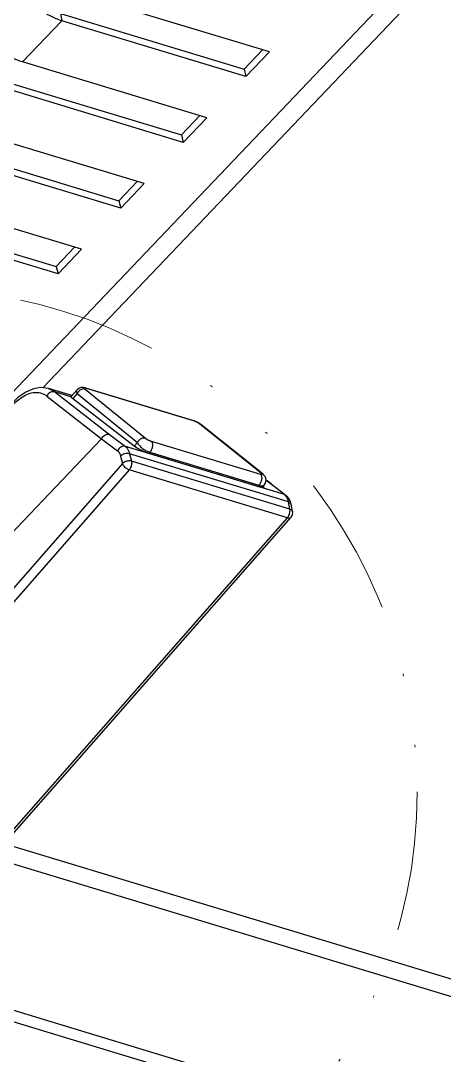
# Model space of a CAD drawing. Header units: millimetres. Extents: x 14343 to 15285, y -9166 to -7819.
# Drawn here: x 15037.89 to 15057.13, y -8701.37 to -8654.4 of the extents above; entities that cross this region are included whole.
import ezdxf

# ---------------------------------------------------------------- set-up
doc = ezdxf.new("R2010")
doc.units = ezdxf.units.MM
doc.linetypes.add('DIVIDE', pattern=[31.75, 12.7, -6.35, 0, -6.35, 0, -6.35])
doc.layers.add('hatch', color=56, linetype='Continuous', lineweight=9)

# ---------------------------------------------------------------- blocks, each defined once
blk = doc.blocks.new('u9')
at = {"color": 7, "linetype": 'Continuous'}
for p, q in [((-219.279, 205.724), (-318.973, 235.91)), ((-319.694, 235.621), (-219.654, 205.33)), ((-223.556, 199.849), (-324.62, 230.45)), ((-313.234, 226.229), (-223.3, 198.998)), ((-222.35, 199.914), (-236.221, 184.134)), ((-222.19, 199.935), (-236.062, 184.156)), ((-228.872, 181.979), (-215.055, 197.775)), ((-228.568, 181.692), (-214.75, 197.489)), ((-227.613, 180.576), (-213.644, 195.241)), ((-236.062, 184.156), (-228.872, 181.979)), ((-236.29, 183.877), (-236.223, 183.543)), ((-236.168, 183.763), (-236.101, 183.429)), ((-236.168, 183.763), (-228.978, 181.586)), ((-236.223, 183.543), (-236.176, 183.385)), ((-236.101, 183.429), (-228.893, 181.247)), ((-235.319, 182.612), (-235.993, 183.139)), ((-235.925, 183.103), (-235.993, 183.138)), ((-235.925, 183.103), (-235.252, 182.578)), ((-235.925, 183.103), (-228.701, 180.916)), ((-235.003, 182.67), (-234.901, 182.771)), ((-229.762, 181.221), (-234.796, 182.745)), ((-235.319, 182.612), (-235.315, 182.61)), ((-235.315, 182.61), (-235.252, 182.578)), ((-235.315, 182.609), (-235.093, 182.445)), ((-235.252, 182.578), (-235.093, 182.46)), ((-234.763, 182.681), (-234.721, 182.723)), ((-229.806, 181.18), (-234.763, 182.681)), ((-293.594, 104.95), (-220.394, 181.801)), ((-234.949, 182.177), (-232.133, 179.924)), ((-234.881, 182.142), (-232.065, 179.888)), ((-229.871, 180.678), (-234.828, 182.179)), ((-228.893, 181.247), (-228.978, 181.586)), ((-228.483, 181.353), (-228.568, 181.692)), ((-229.806, 181.18), (-229.766, 181.223)), ((-229.246, 180.745), (-229.1, 180.899)), ((-226.292, 178.729), (-229.098, 180.896)), ((-227.973, 180.374), (-228.701, 180.916)), ((-227.613, 180.576), (-228.346, 181.121)), ((-226.878, 178.317), (-229.608, 180.545)), ((-226.516, 178.518), (-229.246, 180.745)), ((-225.136, 178.633), (-227.617, 180.569)), ((-232.133, 179.924), (-232.134, 179.924)), ((-232.134, 179.924), (-232.085, 179.888)), ((-225.494, 178.44), (-227.973, 180.374)), ((-231.825, 179.758), (-231.768, 179.739)), ((-231.8, 179.756), (-231.768, 179.739)), ((-231.8, 179.756), (-226.936, 178.283)), ((-231.768, 179.739), (-226.904, 178.266)), ((-226.516, 178.518), (-226.312, 178.744)), ((-226.508, 178.344), (-226.224, 178.661)), ((-226.269, 178.611), (-225.205, 178.289)), ((-226.224, 178.661), (-226.219, 178.632)), ((-226.224, 178.661), (-225.494, 178.44)), ((-293.857, 105.911), (-224.95, 178.254)), ((-226.936, 178.283), (-226.904, 178.266)), ((-226.706, 171.966), (-225.642, 173.083)), ((-225.558, 172.748), (-225.642, 173.083)), ((-225.642, 173.083), (-217.278, 170.55)), ((-226.393, 171.871), (-225.558, 172.748)), ((-217.221, 170.224), (-225.558, 172.748)), ((-226.706, 171.966), (-218.342, 169.433)), ((-229.551, 168.98), (-228.487, 170.097)), ((-228.402, 169.761), (-228.487, 170.097)), ((-228.487, 170.097), (-220.122, 167.564)), ((-229.237, 168.885), (-228.402, 169.761)), ((-220.066, 167.237), (-228.402, 169.761)), ((-229.551, 168.98), (-221.186, 166.447)), ((-232.395, 165.993), (-231.331, 167.11)), ((-232.082, 165.898), (-231.247, 166.775)), ((-231.247, 166.775), (-231.331, 167.11)), ((-231.331, 167.11), (-222.967, 164.577)), ((-222.91, 164.251), (-231.247, 166.775)), ((-232.395, 165.993), (-224.031, 163.461)), ((-235.24, 163.007), (-234.176, 164.124)), ((-234.091, 163.789), (-234.176, 164.124)), ((-234.176, 164.124), (-225.811, 161.591)), ((-234.926, 162.912), (-234.091, 163.789)), ((-225.755, 161.264), (-234.091, 163.789)), ((-235.24, 163.007), (-226.875, 160.474)), ((-224.031, 163.461), (-225.811, 161.591)), ((-225.755, 161.264), (-225.811, 161.591))]:
    blk.add_line(p, q, dxfattribs=at)
for points in [[(-236.176, 183.385), (-236.072, 183.215), (-235.993, 183.139)], [(-235.003, 182.67), (-235.052, 182.606), (-235.084, 182.531), (-235.094, 182.451), (-235.084, 182.373), (-235.057, 182.302), (-235.019, 182.245), (-234.978, 182.202), (-234.949, 182.177)], [(-232.085, 179.888), (-232.023, 179.85), (-231.959, 179.816), (-231.893, 179.785), (-231.825, 179.758)], [(-225.206, 178.289), (-224.865, 178.243), (-224.524, 178.297), (-224.174, 178.45), (-223.822, 178.702), (-223.533, 178.991)], [(-226.904, 178.266), (-226.854, 178.252), (-226.802, 178.243), (-226.752, 178.24), (-226.699, 178.243), (-226.64, 178.257), (-226.581, 178.285), (-226.525, 178.327), (-226.508, 178.345)]]:
    blk.add_lwpolyline(points, dxfattribs=at)
for centre, radius, start, end in [((-235.996, 183.936), 0.3, 138.6809, 191.3422), ((-235.653, 183.432), 0.428, 215.4832, 220.7124), ((-232.011, 180.076), 0.195, 231.2904, 235.2934)]:
    blk.add_arc(centre, radius, start, end, dxfattribs=at)
for centre, major_axis, ratio, start_param, end_param in [((-234.518, 182.537), (0.485, -0.226), 0.173443, 8.540785, 9.875565), ((-229.498, 181.017), (0.478, -0.221), 0.179182, 0.666989, 2.2371), ((-224.683, 178.284), (2.932, -2.29), 0.077225, 3.133993, 3.160958), ((-226.692, 178.85), (0.474, -0.216), 0.177537, 0.249308, 0.650254)]:
    blk.add_ellipse(centre, major_axis=major_axis, ratio=ratio, start_param=start_param, end_param=end_param, dxfattribs=at)
for points, start_tangent, end_tangent in [([(-236.062, 184.156), (-236.131, 184.167), (-236.188, 184.158), (-236.221, 184.134)], (-0.956721, 0.291007), (-0.667481, -0.744627)), ([(-236.062, 184.156), (-236.109, 184.09), (-236.145, 184.01), (-236.168, 183.924), (-236.176, 183.839), (-236.168, 183.763)], (-0.659315, -0.751867), (0.220191, -0.975457)), ([(-236.168, 183.763), (-236.234, 183.795), (-236.277, 183.841), (-236.29, 183.877)], (-0.950633, 0.310318), (-0.200784, 0.979636)), ([(-236.101, 183.429), (-236.181, 183.472), (-236.222, 183.536), (-236.223, 183.543)], (-0.950633, 0.310318), (-0.189096, 0.981959)), ([(-236.101, 183.429), (-236.061, 183.294), (-236.001, 183.184)], (0.203836, -0.979005), (0.581105, -0.813829)), ([(-235.977, 183.153), (-235.925, 183.103)], (0.6529, -0.757444), (0.790549, -0.612399)), ([(-234.763, 182.681), (-234.836, 182.699), (-234.901, 182.704), (-234.955, 182.697), (-234.995, 182.677), (-235.003, 182.67)], (-0.954381, 0.298591), (-0.707338, -0.706876)), ([(-234.828, 182.179), (-234.859, 182.216), (-234.88, 182.27), (-234.888, 182.337), (-234.885, 182.41), (-234.869, 182.487), (-234.842, 182.561), (-234.806, 182.627), (-234.763, 182.681)], (-0.777815, 0.628494), (0.69992, 0.714222)), ([(-234.881, 182.142), (-234.939, 182.17), (-234.949, 182.177)], (-0.957748, 0.287609), (-0.781703, 0.623651)), ([(-234.828, 182.179), (-234.856, 182.186), (-234.88, 182.191), (-234.898, 182.191), (-234.909, 182.188), (-234.913, 182.181), (-234.91, 182.171), (-234.899, 182.158), (-234.881, 182.142)], (-0.957103, 0.289748), (0.780719, -0.624882)), ([(-228.978, 181.586), (-228.986, 181.662), (-228.978, 181.747), (-228.955, 181.833), (-228.919, 181.913), (-228.872, 181.979)], (-0.220191, 0.975457), (0.659315, 0.751867)), ([(-228.872, 181.979), (-228.797, 181.947), (-228.722, 181.897), (-228.654, 181.833), (-228.601, 181.763), (-228.568, 181.692)], (0.957454, -0.288587), (0.310746, -0.950493)), ([(-228.978, 181.586), (-228.897, 181.574), (-228.807, 181.579), (-228.715, 181.603), (-228.633, 181.642), (-228.568, 181.692)], (0.963246, -0.268622), (0.705476, 0.708734)), ([(-228.893, 181.247), (-228.789, 181.234), (-228.674, 181.25), (-228.567, 181.292), (-228.483, 181.353)], (0.963246, -0.268622), (0.705476, 0.708734)), ([(-228.346, 181.121), (-228.403, 181.178), (-228.45, 181.257), (-228.483, 181.353)], (-0.802084, 0.597211), (-0.243198, 0.969977)), ([(-229.871, 180.678), (-229.902, 180.716), (-229.923, 180.769), (-229.932, 180.836), (-229.928, 180.91), (-229.912, 180.986), (-229.885, 181.06), (-229.849, 181.126), (-229.806, 181.18)], (-0.777814, 0.628494), (0.699919, 0.714222)), ([(-229.246, 180.745), (-229.285, 180.81), (-229.338, 180.877), (-229.404, 180.944), (-229.478, 181.006), (-229.559, 181.063), (-229.643, 181.112), (-229.726, 181.152), (-229.806, 181.18)], (-0.44567, 0.895198), (-0.959699, 0.28103)), ([(-228.701, 180.916), (-228.782, 180.998), (-228.847, 181.11), (-228.893, 181.247)], (-0.800243, 0.599676), (-0.236343, 0.97167)), ([(-228.701, 180.916), (-228.6, 180.909), (-228.497, 180.946), (-228.408, 181.021), (-228.346, 181.121)], (0.958657, -0.284563), (0.384532, 0.923112)), ([(-229.608, 180.545), (-229.631, 180.563), (-229.66, 180.581), (-229.693, 180.601), (-229.729, 180.62), (-229.766, 180.637), (-229.803, 180.653), (-229.839, 180.667), (-229.871, 180.678)], (-0.774819, 0.632183), (-0.957071, 0.289854)), ([(-229.608, 180.545), (-229.541, 180.535), (-229.47, 180.545), (-229.401, 180.573), (-229.337, 180.618), (-229.284, 180.677), (-229.246, 180.745)], (0.956431, -0.291958), (0.392124, 0.919913)), ([(-227.617, 180.569), (-227.681, 180.472), (-227.77, 180.401), (-227.873, 180.367), (-227.973, 180.374)], (-0.405245, -0.914208), (-0.957088, 0.289796)), ([(-232.065, 179.888), (-232.122, 179.915)], (-0.957748, 0.287609), (-0.822083, 0.569367)), ([(-232.065, 179.888), (-232.041, 179.87), (-232.012, 179.852), (-231.979, 179.833), (-231.943, 179.814), (-231.906, 179.796), (-231.869, 179.78), (-231.833, 179.767), (-231.8, 179.756)], (0.780783, -0.624802), (0.957072, -0.289851)), ([(-223.581, 179.039), (-223.795, 178.835), (-224.083, 178.631), (-224.372, 178.505), (-224.649, 178.464), (-224.907, 178.507), (-225.136, 178.633)], (-0.6838, -0.729669), (-0.788554, 0.614966)), ([(-226.878, 178.317), (-226.811, 178.307), (-226.74, 178.317), (-226.67, 178.345), (-226.607, 178.39), (-226.554, 178.449), (-226.516, 178.518)], (0.956431, -0.291958), (0.392123, 0.919913)), ([(-226.508, 178.345), (-226.494, 178.365), (-226.485, 178.407), (-226.492, 178.459), (-226.516, 178.518)], (0.666381, 0.745611), (-0.463344, 0.886179)), ([(-226.219, 178.632), (-226.22, 178.632), (-226.255, 178.627)], (-0.436135, -0.899881), (-0.99097, 0.134083)), ([(-225.494, 178.44), (-225.393, 178.432), (-225.29, 178.466), (-225.2, 178.536), (-225.136, 178.633)], (0.955537, -0.294872), (0.405396, 0.914141)), ([(-226.936, 178.283), (-226.908, 178.275)], (0.957102, -0.28975), (0.973987, -0.226602)), ([(-226.908, 178.275), (-226.883, 178.271)], (0.973987, -0.226602), (0.993201, -0.116414)), ([(-226.883, 178.271), (-226.865, 178.27), (-226.853, 178.273), (-226.848, 178.279), (-226.851, 178.289), (-226.861, 178.302), (-226.878, 178.317)], (0.993201, -0.116414), (-0.774751, 0.632266)), ([(-225.206, 178.289), (-225.239, 178.3), (-225.494, 178.44)], (-0.957159, 0.289561), (-0.78924, 0.614084)), ([(-224.031, 163.461), (-223.533, 163.255)], (0.957088, -0.289796), (0.887501, -0.460806)), ([(-225.811, 161.591), (-225.313, 161.386), (-224.818, 161.075), (-224.357, 160.68)], (0.957088, -0.289796), (0.71022, -0.70398))]:
    blk.add_spline(points, degree=3, dxfattribs=dict(at, start_tangent=start_tangent, end_tangent=end_tangent))
at = {"layer": 'hatch', "color": 4, "linetype": 'DIVIDE', "ltscale": 0.5}
blk.add_circle((-219.105, 196.602), 22.843, dxfattribs=at)

msp = doc.modelspace()

# ---------------------------------------------------------------- block references
at = {"rotation": 180}
msp.add_blockref('u9', (14813.948, -8492.81), dxfattribs=at)

doc.saveas('drawing.dxf')
